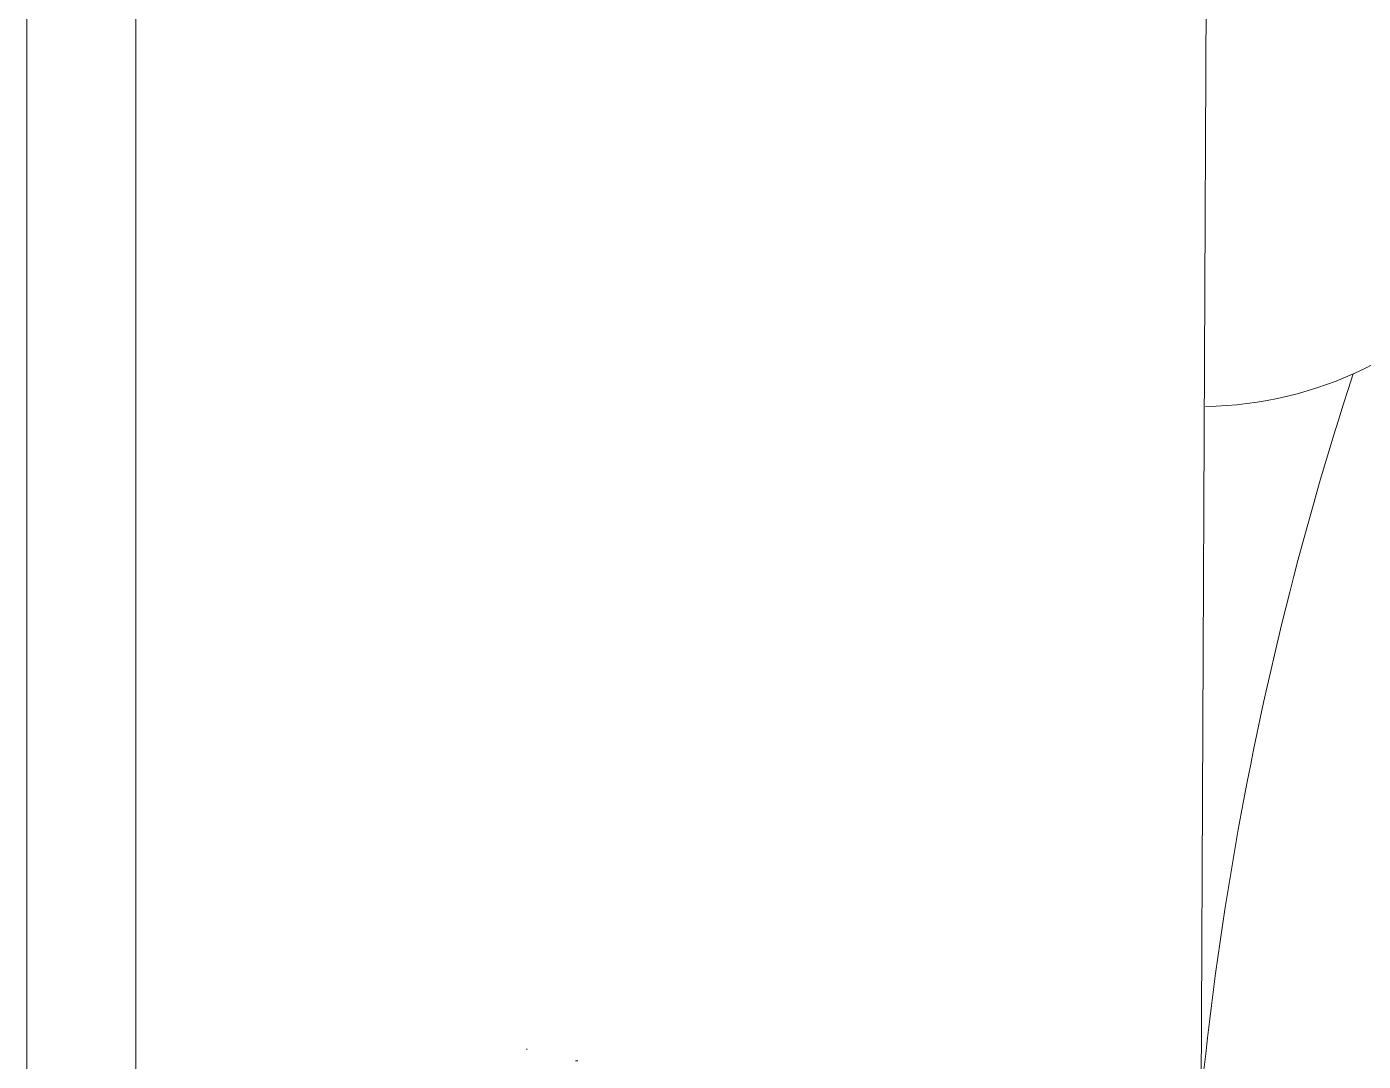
# Model space of a CAD drawing. Header units: millimetres. Extents: x 485872 to 486142, y -52344 to -52207.
# Drawn here: x 486102.039 to 486102.713, y -52329.91 to -52329.388 of the extents above; entities that cross this region are included whole.
import ezdxf

# ---------------------------------------------------------------- set-up
doc = ezdxf.new("R2010")
doc.units = ezdxf.units.MM
doc.header["$LTSCALE"] = 15
doc.linetypes.add('DASHDOTX2', pattern=[50.8, 25.4, -12.7, 0, -12.7])
doc.layers.add('PH', color=8, linetype='Continuous')

# ---------------------------------------------------------------- blocks, each defined once
blk = doc.blocks.new('dfgh')
at = {"layer": 'PH', "lineweight": 0}
blk.add_line((716222.3, -37839.38), (716214.05, -39640.98), dxfattribs=at)
for centre, radius, start, end in [((716214.32, -38953.06), 189.37, 270.81112, 11.02093), ((717914.81, -39657.7), 1708.22, 161.86525, 179.42193)]:
    blk.add_arc(centre, radius, start, end, dxfattribs=at)
blk = doc.blocks.new('errt')
at = {"color": 252, "linetype": 'Continuous', "lineweight": 0}
blk.add_blockref('dfgh', (0, 100), dxfattribs=at)
blk = doc.blocks.new('sf')
at = {"color": 84, "lineweight": 5}
for p, q in [((17874.3, 472019.3), (17874.3, 472018.2)), ((17921.1, 472007.7), (17923.4, 472007.7))]:
    blk.add_line(p, q, dxfattribs=at)

msp = doc.modelspace()

# ---------------------------------------------------------------- linework, layer by layer
at = {"color": 6, "linetype": 'DASHDOTX2', "lineweight": 13}
msp.add_line((486102.03886, -52306.37664), (486102.03886, -52331.67664), dxfattribs=at)
at = {"linetype": 'Continuous', "lineweight": 13}
msp.add_lwpolyline([(486102.09386, -52328.17664), (486102.09386, -52330.87664)], dxfattribs=at)

# ---------------------------------------------------------------- block references
at = {"linetype": 'Continuous', "lineweight": 13, "xscale": 0.001, "yscale": 0.001, "zscale": 0.001}
msp.add_blockref('errt', (485386.41657, -52290.53726), dxfattribs=at)
at = {"lineweight": 5, "xscale": 0.0005240255359560251, "yscale": 0.0005240255359560251, "zscale": 0.0005240255359560251}
msp.add_blockref('sf', (486092.92453, -52577.25383), dxfattribs=at)

doc.saveas('drawing.dxf')
